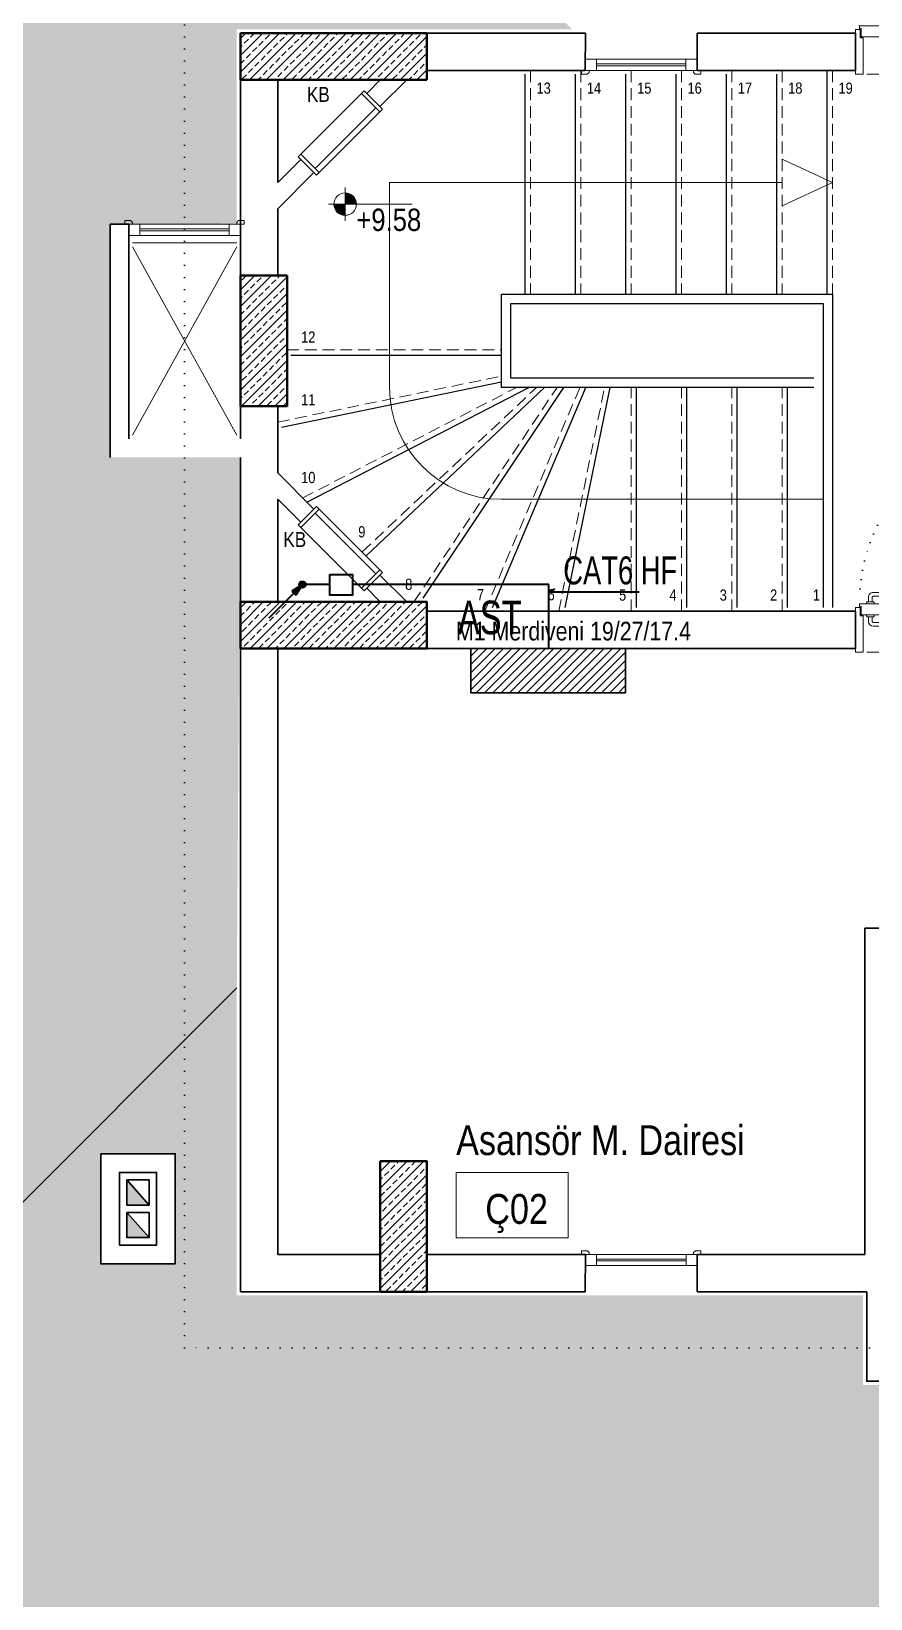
# Model space of a CAD drawing. Header units: millimetres. Extents: x 1852829 to 1882754, y -270850 to -231658.
# Drawn here: x 1869275 to 1869726, y -270009 to -269168 of the extents above; entities that cross this region are included whole.
import ezdxf
from ezdxf.enums import TextEntityAlignment as Align

# ---------------------------------------------------------------- set-up
doc = ezdxf.new("R2010")
doc.units = ezdxf.units.MM
for name, pattern in [('CONTINOUS', [0]), ('CONTINU', [0]), ('DOT', [0.25, 0, -0.25]), ('izdüşüm arka', [3.175, 0, -3.175]), ('izdüşüm ön', [9.525, 6.35, -3.175])]:
    doc.linetypes.add(name, pattern=pattern)
for name, color, linetype, lineweight in [('a_ba', 6, 'Continuous', 50), ('a_doğrama', 251, 'Continuous', 20), ('a_duvar', 251, 'Continuous', 35), ('a_görünüş', 32, 'Continuous', 25), ('a_görünüş_ince', 8, 'Continuous', 20), ('a_hatch_ba', 252, 'Continuous', 13), ('a_hatch_misc', 251, 'Continuous', 15), ('a_izdüşüm_arka', 251, 'izdüşüm arka', 30), ('a_izdüşüm_ön', 6, 'izdüşüm ön', 9), ('a_not_kot', 251, 'Continuous', 13), ('a_not_mahal', 253, 'Continuous', 5), ('a_not_misc', 144, 'Continuous', 5), ('a_not_text', 7, 'Continuous', 13), ('Aydınlatma', 4, 'CONTINOUS', 35), ('diyafon', 6, 'Continuous', 40), ('Genel', 4, 'CONTINOUS', 40), ('Telefon', 2, 'CONTINOUS', 40)]:
    doc.layers.add(name, color=color, linetype=linetype, lineweight=lineweight)
doc.styles.add('Grupcad', font='arial.ttf', dxfattribs={"width": 0.7})
doc.styles.add('ROMANTUR', font='arial.ttf', dxfattribs={"width": 0.7})
doc.styles.get("Standard").update_dxf_attribs({"font": 'ARIALN.TTF'})

# ---------------------------------------------------------------- blocks, each defined once
blk = doc.blocks.new('M1')
at = {"layer": 'a_doğrama', "linetype": 'Continuous'}
for p, q in [((-24, 6), (-30, 6)), ((-30, 0), (-30, 6)), ((-24, 0), (-30, 0)), ((-24, 0), (-24, 6)), ((30, 6), (24, 6)), ((24, 6), (24, 0)), ((30, 0), (30, 6)), ((30, 0), (24, 0))]:
    blk.add_line(p, q, dxfattribs=at)
at = {"layer": 'a_doğrama'}
for p, q in [((24, 3.5), (-24, 3.5)), ((24, 2.5), (-24, 2.5))]:
    blk.add_line(p, q, dxfattribs=at)
for points in [[(-28, -1), (-28, 0), (-32, 0), (-32, -2), (-29, -2)], [(28, -1), (28, 0), (32, 0), (32, -2), (29, -2)]]:
    blk.add_lwpolyline(points, close=True, dxfattribs=at)
at = {"layer": 'a_görünüş_ince'}
for p, q in [((24, 6), (-24, 6)), ((-24, 0), (24, 0))]:
    blk.add_line(p, q, dxfattribs=at)
blk = doc.blocks.new('baca_şönt')
at = {"layer": 'a_duvar'}
h = blk.add_hatch(color=256, dxfattribs=at)
h.dxf.hatch_style = 1
h.paths.add_polyline_path([(21.5, -5), (21.5, -17), (35, -17)])
h.paths.add_polyline_path([(4, -5), (4, -17), (17.5, -17)])
for p, q in [((4, -5), (17.5, -17)), ((17.5, -5), (17.5, -17)), ((21.5, -5), (21.5, -17)), ((21.5, -5), (35, -17))]:
    blk.add_line(p, q, dxfattribs=at)
blk.add_lwpolyline([(0, -21), (39, -21), (39, -1), (0, -1)], close=True, dxfattribs=at)
for points in [[(17.5, -5), (4, -5), (4, -17), (17.5, -17)], [(21.5, -17), (35, -17), (35, -5), (21.5, -5)]]:
    blk.add_lwpolyline(points, dxfattribs=at)
blk = doc.blocks.new('K1')
at = {"layer": 'a_doğrama', "color": 251}
for points in [[(-17.5, -2.5), (-22, -2.5), (-22, 0), (2, 0), (2, -4), (-17.5, -4), (-17.5, -2.5)], [(-27.5, -93.1), (-25, -93.1)], [(-17.5, -97.5), (-22, -97.5), (-22, -100), (2, -100), (2, -96), (-17.5, -96), (-17.5, -97.5)], [(-14.5, -93.1), (-17, -93.1)]]:
    blk.add_lwpolyline(points, dxfattribs=at)
blk.add_lwpolyline([(-18, -14), (-18, -4), (-18, -3), (-22.5, -3), (-22.5, -2.5), (-22.5, -2), (-24, -2), (-24, -2.5), (-24, -12.5), (-24, -88), (-24, -97.5), (-24, -98), (-22.5, -98), (-22.5, -97.5), (-22.5, -97), (-18, -97), (-18, -96), (-18, -86.5)], close=True, dxfattribs=at)
for points in [[(-25, -91.1), (-27.5, -91.1, -0.414214), (-28, -90.6), (-28, -82.1), (-30, -82.1), (-30, -90.6)], [(-17, -91.1), (-14.5, -91.1, 0.414214), (-14, -90.6), (-14, -82.1), (-12, -82.1), (-12, -90.6)], [(-24, -94.1), (-24.5, -94.1, -0.414214), (-25, -93.6), (-25, -90.6, -0.414214), (-24.5, -90.1), (-24, -90.1)], [(-18, -94.1), (-17.5, -94.1, 0.414214), (-17, -93.6), (-17, -90.6, 0.414214), (-17.5, -90.1), (-18, -90.1)]]:
    blk.add_lwpolyline(points, format="xyb", dxfattribs=at)
for centre, start, end in [((-27.5, -90.6), 180, 270), ((-14.5, -90.6), 270, 0)]:
    blk.add_arc(centre, 2.5, start, end, dxfattribs=at)
at = {"layer": 'a_görünüş_ince', "color": 251}
blk.add_line((2, -6), (2, -94), dxfattribs=at)
at = {"layer": 'a_izdüşüm_arka', "color": 251, "linetype": 'DOT', "ltscale": 20}
blk.add_line((-24, -2), (-120, -2), dxfattribs=at)
blk.add_arc((-24, -2), 96, 180, 270, dxfattribs=at)
blk = doc.blocks.new('sembol_kot')
at = {"layer": 'a_not_kot'}
for points in [[(0, 10), (0, 0), (10, 0, 0.414214)], [(0, 0), (-10, 0, 0.414214), (0, -10)]]:
    blk.add_hatch(color=256, dxfattribs=at).paths.add_polyline_path(points)
for p, q in [((0, 15), (0, -15)), ((-15, 0), (60, 0))]:
    blk.add_line(p, q, dxfattribs=at)
blk.add_circle((0, 0), 10, dxfattribs=at)
blk = doc.blocks.new('kb')
at = {"layer": 'a_doğrama'}
blk.add_line((10.91, -41.26), (12.32, -42.68), dxfattribs=at)
for points in [[(44.85, -7.32), (46.26, -5.91)], [(44.85, -7.32), (54.75, -17.22)], [(47.68, -7.32), (46.26, -5.91)], [(52.63, -15.1), (20.1, -47.63)], [(54.75, -14.39), (56.16, -15.81)], [(56.16, -15.81), (54.75, -17.22)], [(54.75, -17.22), (20.81, -51.16)], [(10.91, -41.26), (12.32, -39.85)], [(10.91, -41.26), (20.81, -51.16)], [(12.32, -39.85), (22.22, -49.75)]]:
    blk.add_lwpolyline(points, dxfattribs=at)
at = {"layer": 'a_duvar'}
for points in [[(55, 0), (47.68, -7.32)], [(69.14, 0), (54.75, -14.39)], [(47.68, -7.32), (54.75, -14.39)], [(12.32, -42.68), (0, -55)], [(19.39, -49.75), (0, -69.14)], [(12.32, -42.68), (19.39, -49.75)]]:
    blk.add_lwpolyline(points, dxfattribs=at)
at = {"layer": 'a_görünüş_ince'}
blk.add_lwpolyline([(44.85, -7.32), (12.32, -39.85)], dxfattribs=at)
blk = doc.blocks.new('ASAGIDAN GELEN HAT')
at = {"linetype": 'Continuous'}
blk.add_hatch(color=0, dxfattribs=at).paths.add_polyline_path([(-5.67, -3.43), (-3.48, -5.62), (0, 0)])
h = blk.add_hatch(color=7, dxfattribs=at)
edge = h.paths.add_edge_path()
edge.add_arc((0, 0), 1.75, 0, 360)
at = {"color": 0, "linetype": 'Continuous'}
for p, q in [((-17.77, -17.77), (0, 0)), ((0, 0), (-5.67, -3.43)), ((0, 0), (-3.48, -5.62)), ((-5.67, -3.43), (-3.48, -5.62))]:
    blk.add_line(p, q, dxfattribs=at)
at = {"color": 7, "linetype": 'Continuous'}
blk.add_circle((0, 0), 1.75, dxfattribs=at)
blk = doc.blocks.new('abuat')
at = {"layer": 'diyafon', "color": 3}
blk.add_lwpolyline([(-6.07, 5.55), (6.1, 5.55), (6.1, -5.56), (-6.07, -5.56)], close=True, dxfattribs=at)

msp = doc.modelspace()

# ---------------------------------------------------------------- hatches: boundary and pattern name
at = {"layer": 'a_hatch_misc', "ltscale": 10}
h = msp.add_hatch(dxfattribs=at)
h.set_pattern_fill('AR-RSHKE', color=256, scale=0.15, angle=270)
h.set_pattern_definition([(270, (-86834.217, -24943.233), (45.72, -97.155), [22.86, -19.05, 26.67, -11.43, 34.29, -15.24]), (270, (-86832.312, -24966.093), (45.72, -97.155), [19.05, -72.39, 15.24, -22.86]), (270, (-86837.075, -25011.813), (45.72, -97.155), [11.43, -118.11]), (0, (-86834.217, -24943.233), (45.72, 32.385), [43.815, -139.065]), (0, (-86834.217, -24966.093), (45.72, 32.385), [42.8625, -140.0175]), (0, (-86834.217, -24985.143), (45.72, 32.385), [40.005, -142.875]), (0, (-86837.075, -25011.813), (45.72, 32.385), [43.815, -139.065]), (0, (-86837.075, -25023.243), (45.72, 32.385), [43.815, -139.065]), (0, (-86834.217, -25057.533), (45.72, 32.385), [41.91, -140.97])])
h.paths.add_polyline_path([(1869387.71, -269396.99), (1869317.71, -269396.99), (1869317.71, -269271.99), (1869385.71, -269271.49), (1869385.71, -269167.49), (1869565.71, -269167.49), (1868522.71, -268124.49), (1868522.71, -270544.49), (1869385.71, -269681.49)])
h.paths.add_polyline_path([(1869133.71, -269375.99), (1869133.71, -269331.99), (1869114.71, -269331.99), (1869114.71, -269292.99), (1869172.71, -269292.99), (1869172.71, -269331.99), (1869172.71, -269375.99)], flags=16)
h.paths.add_polyline_path([(1868776.71, -269834.49), (1868776.71, -269873.49), (1868737.71, -269873.49), (1868737.71, -269834.49)], flags=16)
h.paths.add_polyline_path([(1868777.71, -268898.49), (1868737.71, -268898.49), (1868737.71, -268839.49), (1868777.71, -268839.49)], flags=16)
h = msp.add_hatch(dxfattribs=at)
h.set_pattern_fill('AR-RSHKE', color=256, scale=0.15)
h.set_pattern_definition([(0, (-86834.217, -24943.233), (97.155, 45.72), [22.86, -19.05, 26.67, -11.43, 34.29, -15.24]), (0, (-86811.357, -24941.33), (97.155, 45.72), [19.05, -72.39, 15.24, -22.86]), (0, (-86765.637, -24946.09), (97.155, 45.72), [11.43, -118.11]), (90, (-86834.217, -24943.233), (-32.385, 45.72), [43.815, -139.065]), (90, (-86811.357, -24943.233), (-32.385, 45.72), [42.8625, -140.0175]), (90, (-86792.307, -24943.233), (-32.385, 45.72), [40.005, -142.875]), (90, (-86765.637, -24946.09), (-32.385, 45.72), [43.815, -139.065]), (90, (-86754.207, -24946.09), (-32.385, 45.72), [43.815, -139.065]), (90, (-86719.917, -24943.233), (-32.385, 45.72), [41.91, -140.97])])
h.paths.add_polyline_path([(1870064.71, -269606.49), (1870064.71, -269846.49), (1869803.71, -269846.49), (1869803.71, -269894.49), (1869721.71, -269894.49), (1869721.71, -269846.49), (1869385.71, -269846.49), (1869385.71, -269681.49), (1868522.71, -270544.49), (1871002.71, -270544.49)])
h.paths.add_polyline_path([(1870172.71, -269829.49), (1870172.71, -269770.49), (1870212.71, -269770.49), (1870212.71, -269829.49)], flags=16)
h.paths.add_polyline_path([(1869352.71, -269829.49), (1869312.71, -269829.49), (1869312.71, -269770.49), (1869352.71, -269770.49)], flags=16)
at = {"layer": 'Aydınlatma', "linetype": 'CONTINU'}
h = msp.add_hatch(dxfattribs=at)
h.set_pattern_fill('ANSI31', color=2)
h.set_pattern_definition([(45, (-0.4378, -16688.9115), (-2.2450640303, 2.2450640303), [])])
h.paths.add_polyline_path([(1869594.21, -269523.23), (1869594.21, -269499.49), (1869511.21, -269499.49), (1869511.21, -269523.23)])

# ---------------------------------------------------------------- linework, layer by layer
at = {"layer": 'a_ba', "color": 253}
for points in [[(1869487.71, -269194.49), (1869487.71, -269169.49), (1869387.71, -269169.49), (1869387.71, -269194.49)], [(1869387.71, -269369.49), (1869412.71, -269369.49), (1869412.71, -269299.49), (1869387.71, -269299.49)], [(1869487.71, -269499.49), (1869487.71, -269474.49), (1869387.71, -269474.49), (1869387.71, -269499.49)], [(1869462.71, -269844.49), (1869487.71, -269844.49), (1869487.71, -269774.49), (1869462.71, -269774.49)]]:
    msp.add_lwpolyline(points, close=True, dxfattribs=at)
at = {"layer": 'a_duvar'}
for p, q in [((1869407.71, -269249.49), (1869407.71, -269194.49)), ((1869407.71, -269299.49), (1869407.71, -269263.64)), ((1869317.71, -269396.99), (1869317.71, -269271.99)), ((1869327.71, -269386.99), (1869327.71, -269271.99)), ((1869407.71, -269405.35), (1869407.71, -269369.49)), ((1869407.71, -269474.49), (1869407.71, -269419.49)), ((1869717.71, -269479.49), (1869487.71, -269479.49)), ((1869387.71, -269499.49), (1869717.71, -269499.49)), ((1869722.71, -269649.49), (1869722.71, -269824.49)), ((1869722.71, -269649.49), (1869802.71, -269649.49))]:
    msp.add_line(p, q, dxfattribs=at)
for points in [[(1869487.71, -269169.49), (1869572.71, -269169.49)], [(1869572.71, -269169.49), (1869572.69, -269189.49)], [(1869632.71, -269169.49), (1869632.69, -269189.49)], [(1869632.71, -269169.49), (1869717.71, -269169.49)], [(1869717.71, -269169.5), (1869717.71, -269189.5)], [(1869387.71, -269299.49), (1869387.71, -269194.49)], [(1869407.71, -269249.49), (1869407.71, -269194.49)], [(1869487.71, -269189.49), (1869572.69, -269189.49)], [(1869632.69, -269189.49), (1869717.71, -269189.49)], [(1869407.71, -269299.49), (1869407.71, -269263.64)], [(1869317.71, -269271.99), (1869327.71, -269271.99)], [(1869387.71, -269386.99), (1869387.71, -269369.49)], [(1869407.71, -269405.35), (1869407.71, -269369.49)], [(1869387.71, -269474.49), (1869387.71, -269396.99)], [(1869407.71, -269474.49), (1869407.71, -269419.49)], [(1869717.71, -269479.49), (1869717.71, -269499.49)], [(1869462.71, -269844.49), (1869387.71, -269844.49), (1869387.71, -269499.49)], [(1869462.71, -269824.49), (1869407.71, -269824.49), (1869407.71, -269499.49)], [(1869572.71, -269824.49), (1869487.71, -269824.49)], [(1869572.71, -269824.49), (1869572.69, -269844.49)], [(1869632.71, -269824.49), (1869632.69, -269844.49)], [(1869722.71, -269824.49), (1869632.71, -269824.49)], [(1869572.69, -269844.49), (1869487.71, -269844.49)], [(1869723.71, -269844.49), (1869632.69, -269844.49)], [(1869801.71, -269844.49), (1869801.71, -269892.49), (1869723.71, -269892.49), (1869723.71, -269844.49)]]:
    msp.add_lwpolyline(points, dxfattribs=at)
msp.add_lwpolyline([(1869312.71, -269770.49), (1869352.71, -269770.49), (1869352.71, -269829.49), (1869312.71, -269829.49)], close=True, dxfattribs=at)
at = {"layer": 'a_görünüş', "color": 251}
for p, q in [((1869540.21, -269191.49), (1869540.21, -269309.49)), ((1869567.21, -269191.49), (1869567.21, -269309.49)), ((1869594.21, -269191.49), (1869594.21, -269309.49)), ((1869621.21, -269191.49), (1869621.21, -269309.49)), ((1869648.21, -269191.49), (1869648.21, -269309.49)), ((1869675.21, -269191.49), (1869675.21, -269309.49)), ((1869699.71, -269189.49), (1869705.21, -269189.49)), ((1869702.21, -269189.49), (1869702.21, -269309.49)), ((1869527.71, -269359.49), (1869527.71, -269309.49)), ((1869527.71, -269309.49), (1869567.21, -269309.49)), ((1869543.21, -269309.49), (1869705.21, -269309.49)), ((1869532.71, -269354.49), (1869532.71, -269314.49)), ((1869532.71, -269314.49), (1869700.21, -269314.49)), ((1869414.71, -269342.24), (1869527.71, -269342.24)), ((1869695.21, -269354.49), (1869532.71, -269354.49)), ((1869409.71, -269380.75), (1869527.71, -269356.48)), ((1869423.33, -269420.98), (1869542.31, -269359.49)), ((1869455.05, -269449.86), (1869550.86, -269359.49)), ((1869485.7, -269472.49), (1869561.11, -269359.49)), ((1869522.86, -269477.49), (1869573.05, -269359.49)), ((1869695.21, -269359.49), (1869527.71, -269359.49)), ((1869561.88, -269477.49), (1869586.1, -269359.49)), ((1869600.21, -269477.49), (1869600.21, -269359.49)), ((1869627.21, -269477.49), (1869627.21, -269359.49)), ((1869654.21, -269477.49), (1869654.21, -269359.49)), ((1869681.21, -269477.49), (1869681.21, -269359.49)), ((1869385.71, -269681.49), (1868522.71, -270544.49))]:
    msp.add_line(p, q, dxfattribs=at)
for points in [[(1869705.21, -269309.49), (1869705.21, -269477.49)], [(1869700.21, -269314.49), (1869700.21, -269477.49)]]:
    msp.add_lwpolyline(points, dxfattribs=at)
at = {"layer": 'a_görünüş_ince'}
msp.add_lwpolyline([(1869329.71, -269281.99), (1869385.71, -269281.99)], dxfattribs=at)
at = {"layer": 'a_hatch_ba', "linetype": 'Continuous'}
for p, q in [((1869387.71, -269172.42), (1869390.64, -269169.49)), ((1869387.71, -269181.41), (1869399.62, -269169.49)), ((1869387.71, -269190.39), (1869408.6, -269169.49)), ((1869392.58, -269194.49), (1869417.58, -269169.49)), ((1869393.1, -269171.53), (1869395.13, -269169.49)), ((1869400.96, -269172.65), (1869403.2, -269170.4)), ((1869401.56, -269194.49), (1869426.56, -269169.49)), ((1869410.54, -269194.49), (1869435.54, -269169.49)), ((1869412.18, -269170.4), (1869413.09, -269169.49)), ((1869419.52, -269194.49), (1869444.52, -269169.49)), ((1869420.04, -269171.53), (1869422.07, -269169.49)), ((1869427.9, -269172.65), (1869430.14, -269170.4)), ((1869428.5, -269194.49), (1869453.5, -269169.49)), ((1869437.48, -269194.49), (1869462.48, -269169.49)), ((1869439.12, -269170.4), (1869440.03, -269169.49)), ((1869446.46, -269194.49), (1869471.46, -269169.49)), ((1869446.98, -269171.53), (1869449.01, -269169.49)), ((1869454.84, -269172.65), (1869457.08, -269170.4)), ((1869455.44, -269194.49), (1869480.44, -269169.49)), ((1869466.06, -269170.4), (1869466.97, -269169.49)), ((1869473.92, -269171.53), (1869475.95, -269169.49)), ((1869481.78, -269172.65), (1869484.02, -269170.4)), ((1869387.71, -269176.92), (1869388.61, -269176.02)), ((1869389.73, -269174.89), (1869391.98, -269172.65)), ((1869394.22, -269179.38), (1869396.47, -269177.14)), ((1869397.59, -269176.02), (1869399.83, -269173.77)), ((1869402.08, -269180.51), (1869404.32, -269178.26)), ((1869405.45, -269177.14), (1869407.69, -269174.89)), ((1869408.81, -269173.77), (1869411.06, -269171.53)), ((1869409.94, -269181.63), (1869412.18, -269179.38)), ((1869413.3, -269178.26), (1869415.55, -269176.02)), ((1869416.67, -269174.89), (1869418.92, -269172.65)), ((1869421.16, -269179.38), (1869423.41, -269177.14)), ((1869424.53, -269176.02), (1869426.77, -269173.77)), ((1869429.02, -269180.51), (1869431.26, -269178.26)), ((1869432.39, -269177.14), (1869434.63, -269174.89)), ((1869435.75, -269173.77), (1869438, -269171.53)), ((1869436.88, -269181.63), (1869439.12, -269179.38)), ((1869440.24, -269178.26), (1869442.49, -269176.02)), ((1869443.61, -269174.89), (1869445.86, -269172.65)), ((1869448.1, -269179.38), (1869450.35, -269177.14)), ((1869451.47, -269176.02), (1869453.71, -269173.77)), ((1869455.96, -269180.51), (1869458.2, -269178.26)), ((1869459.33, -269177.14), (1869461.57, -269174.89)), ((1869462.69, -269173.77), (1869464.94, -269171.53)), ((1869463.82, -269181.63), (1869466.06, -269179.38)), ((1869464.42, -269194.49), (1869487.71, -269171.21)), ((1869467.19, -269178.26), (1869469.43, -269176.02)), ((1869470.55, -269174.89), (1869472.8, -269172.65)), ((1869475.04, -269179.38), (1869477.29, -269177.14)), ((1869478.41, -269176.02), (1869480.66, -269173.77)), ((1869482.9, -269180.51), (1869485.15, -269178.26)), ((1869486.27, -269177.14), (1869487.71, -269175.7)), ((1869387.71, -269185.9), (1869389.73, -269183.88)), ((1869390.85, -269182.75), (1869393.1, -269180.51)), ((1869395.34, -269187.24), (1869397.59, -269185)), ((1869398.71, -269183.88), (1869400.96, -269181.63)), ((1869403.2, -269188.37), (1869405.45, -269186.12)), ((1869406.57, -269185), (1869408.81, -269182.75)), ((1869411.06, -269189.49), (1869413.3, -269187.24)), ((1869414.43, -269186.12), (1869416.67, -269183.88)), ((1869417.79, -269182.75), (1869420.04, -269180.51)), ((1869422.28, -269187.24), (1869424.53, -269185)), ((1869425.65, -269183.88), (1869427.9, -269181.63)), ((1869430.14, -269188.37), (1869432.39, -269186.12)), ((1869433.51, -269185), (1869435.75, -269182.75)), ((1869438, -269189.49), (1869440.24, -269187.24)), ((1869441.37, -269186.12), (1869443.61, -269183.88)), ((1869444.73, -269182.75), (1869446.98, -269180.51)), ((1869449.22, -269187.24), (1869451.47, -269185)), ((1869452.59, -269183.88), (1869454.84, -269181.63)), ((1869457.08, -269188.37), (1869459.33, -269186.12)), ((1869460.45, -269185), (1869462.69, -269182.75)), ((1869464.94, -269189.49), (1869467.19, -269187.24)), ((1869468.31, -269186.12), (1869470.55, -269183.88)), ((1869471.68, -269182.75), (1869473.92, -269180.51)), ((1869473.4, -269194.49), (1869487.71, -269180.19)), ((1869476.17, -269187.24), (1869478.41, -269185)), ((1869479.53, -269183.88), (1869481.78, -269181.63)), ((1869484.02, -269188.37), (1869486.27, -269186.12)), ((1869487.39, -269185), (1869487.71, -269184.68)), ((1869388.61, -269193.98), (1869390.85, -269191.73)), ((1869391.98, -269190.61), (1869394.22, -269188.37)), ((1869397.07, -269194.49), (1869398.71, -269192.86)), ((1869399.83, -269191.73), (1869402.08, -269189.49)), ((1869406.05, -269194.49), (1869406.57, -269193.98)), ((1869407.69, -269192.86), (1869409.94, -269190.61)), ((1869415.55, -269193.98), (1869417.79, -269191.73)), ((1869418.92, -269190.61), (1869421.16, -269188.37)), ((1869424.01, -269194.49), (1869425.65, -269192.86)), ((1869426.77, -269191.73), (1869429.02, -269189.49)), ((1869432.99, -269194.49), (1869433.51, -269193.98)), ((1869434.63, -269192.86), (1869436.88, -269190.61)), ((1869442.49, -269193.98), (1869444.73, -269191.73)), ((1869445.86, -269190.61), (1869448.1, -269188.37)), ((1869450.95, -269194.49), (1869452.59, -269192.86)), ((1869453.71, -269191.73), (1869455.96, -269189.49)), ((1869459.93, -269194.49), (1869460.45, -269193.98)), ((1869461.57, -269192.86), (1869463.82, -269190.61)), ((1869469.43, -269193.98), (1869471.68, -269191.73)), ((1869472.8, -269190.61), (1869475.04, -269188.37)), ((1869477.89, -269194.49), (1869479.53, -269192.86)), ((1869480.66, -269191.73), (1869482.9, -269189.49)), ((1869482.38, -269194.49), (1869487.71, -269189.17)), ((1869486.87, -269194.49), (1869487.39, -269193.98)), ((1869387.71, -269307.13), (1869395.34, -269299.49)), ((1869387.71, -269316.11), (1869404.32, -269299.49)), ((1869387.71, -269325.09), (1869412.71, -269300.09)), ((1869388.61, -269301.74), (1869390.85, -269299.5)), ((1869393.1, -269306.23), (1869395.34, -269303.99)), ((1869396.47, -269302.86), (1869398.71, -269300.62)), ((1869399.83, -269299.5), (1869399.83, -269299.49)), ((1869400.96, -269307.35), (1869403.2, -269305.11)), ((1869404.32, -269303.99), (1869406.57, -269301.74)), ((1869407.69, -269300.62), (1869408.82, -269299.49)), ((1869412.18, -269305.11), (1869412.71, -269304.58)), ((1869387.71, -269334.07), (1869412.71, -269309.07)), ((1869387.71, -269311.62), (1869388.61, -269310.72)), ((1869389.73, -269309.6), (1869391.98, -269307.35)), ((1869394.22, -269314.09), (1869396.47, -269311.84)), ((1869397.59, -269310.72), (1869399.83, -269308.48)), ((1869402.08, -269315.21), (1869404.32, -269312.97)), ((1869405.45, -269311.84), (1869407.69, -269309.6)), ((1869408.81, -269308.48), (1869411.06, -269306.23)), ((1869387.71, -269343.05), (1869412.71, -269318.05)), ((1869387.71, -269320.6), (1869389.73, -269318.58)), ((1869390.85, -269317.46), (1869393.1, -269315.21)), ((1869395.34, -269321.95), (1869397.59, -269319.7)), ((1869398.71, -269318.58), (1869400.96, -269316.33)), ((1869403.2, -269323.07), (1869405.45, -269320.82)), ((1869406.57, -269319.7), (1869408.81, -269317.46)), ((1869409.94, -269316.33), (1869412.18, -269314.09)), ((1869387.71, -269352.03), (1869412.71, -269327.03)), ((1869388.61, -269328.68), (1869390.85, -269326.44)), ((1869391.98, -269325.31), (1869394.22, -269323.07)), ((1869396.47, -269329.8), (1869398.71, -269327.56)), ((1869399.83, -269326.44), (1869402.08, -269324.19)), ((1869404.32, -269330.93), (1869406.57, -269328.68)), ((1869407.69, -269327.56), (1869409.94, -269325.31)), ((1869411.06, -269324.19), (1869412.71, -269322.54)), ((1869387.71, -269361.01), (1869412.71, -269336.01)), ((1869387.71, -269338.56), (1869388.61, -269337.66)), ((1869389.73, -269336.54), (1869391.98, -269334.29)), ((1869393.1, -269333.17), (1869395.34, -269330.93)), ((1869394.22, -269341.03), (1869396.47, -269338.78)), ((1869397.59, -269337.66), (1869399.83, -269335.42)), ((1869400.96, -269334.29), (1869403.2, -269332.05)), ((1869405.45, -269338.78), (1869407.69, -269336.54)), ((1869408.81, -269335.42), (1869411.06, -269333.17)), ((1869412.18, -269332.05), (1869412.71, -269331.52)), ((1869387.71, -269347.54), (1869389.73, -269345.52)), ((1869388.21, -269369.49), (1869412.71, -269344.99)), ((1869390.85, -269344.4), (1869393.1, -269342.15)), ((1869395.34, -269348.89), (1869397.59, -269346.64)), ((1869398.71, -269345.52), (1869400.96, -269343.27)), ((1869402.08, -269342.15), (1869404.32, -269339.91)), ((1869406.57, -269346.64), (1869408.81, -269344.4)), ((1869409.94, -269343.27), (1869412.18, -269341.03)), ((1869388.61, -269355.62), (1869390.85, -269353.38)), ((1869391.98, -269352.25), (1869394.22, -269350.01)), ((1869396.47, -269356.74), (1869398.71, -269354.5)), ((1869397.19, -269369.49), (1869412.71, -269353.97)), ((1869399.83, -269353.38), (1869402.08, -269351.13)), ((1869403.2, -269350.01), (1869405.45, -269347.76)), ((1869404.32, -269357.87), (1869406.57, -269355.62)), ((1869407.69, -269354.5), (1869409.94, -269352.25)), ((1869411.06, -269351.13), (1869412.71, -269349.48)), ((1869389.73, -269363.48), (1869391.98, -269361.24)), ((1869393.1, -269360.11), (1869395.34, -269357.87)), ((1869397.59, -269364.6), (1869399.83, -269362.36)), ((1869400.96, -269361.24), (1869403.2, -269358.99)), ((1869405.45, -269365.73), (1869407.69, -269363.48)), ((1869406.17, -269369.49), (1869412.71, -269362.95)), ((1869408.81, -269362.36), (1869411.06, -269360.11)), ((1869412.18, -269358.99), (1869412.71, -269358.46)), ((1869387.71, -269365.5), (1869388.61, -269364.6)), ((1869392.7, -269369.49), (1869393.1, -269369.09)), ((1869394.22, -269367.97), (1869396.47, -269365.73)), ((1869402.08, -269369.09), (1869404.32, -269366.85)), ((1869410.66, -269369.49), (1869412.18, -269367.97)), ((1869387.71, -269477.75), (1869390.97, -269474.49)), ((1869387.71, -269486.73), (1869399.95, -269474.49)), ((1869387.71, -269495.71), (1869408.93, -269474.49)), ((1869387.71, -269482.24), (1869389.73, -269480.22)), ((1869390.85, -269479.1), (1869393.1, -269476.86)), ((1869392.91, -269499.49), (1869417.91, -269474.49)), ((1869394.22, -269475.73), (1869395.46, -269474.49)), ((1869395.34, -269483.59), (1869397.59, -269481.35)), ((1869398.71, -269480.22), (1869400.96, -269477.98)), ((1869401.89, -269499.49), (1869426.89, -269474.49)), ((1869402.08, -269476.86), (1869404.32, -269474.61)), ((1869406.57, -269481.35), (1869408.81, -269479.1)), ((1869409.94, -269477.98), (1869412.18, -269475.73)), ((1869410.87, -269499.49), (1869435.87, -269474.49)), ((1869413.3, -269474.61), (1869413.42, -269474.49)), ((1869414.43, -269482.47), (1869416.67, -269480.22)), ((1869417.79, -269479.1), (1869420.04, -269476.86)), ((1869419.85, -269499.49), (1869444.85, -269474.49)), ((1869421.16, -269475.73), (1869422.4, -269474.49)), ((1869422.28, -269483.59), (1869424.53, -269481.35)), ((1869425.65, -269480.22), (1869427.9, -269477.98)), ((1869428.83, -269499.49), (1869453.83, -269474.49)), ((1869429.02, -269476.86), (1869431.26, -269474.61)), ((1869433.51, -269481.35), (1869435.75, -269479.1)), ((1869436.88, -269477.98), (1869439.12, -269475.73)), ((1869437.81, -269499.49), (1869462.81, -269474.49)), ((1869440.24, -269474.61), (1869440.36, -269474.49)), ((1869441.37, -269482.47), (1869443.61, -269480.22)), ((1869444.73, -269479.1), (1869446.98, -269476.86)), ((1869446.79, -269499.49), (1869471.79, -269474.49)), ((1869448.1, -269475.73), (1869449.34, -269474.49)), ((1869449.22, -269483.59), (1869451.47, -269481.35)), ((1869452.59, -269480.22), (1869454.84, -269477.98)), ((1869455.77, -269499.49), (1869480.77, -269474.49)), ((1869455.96, -269476.86), (1869458.2, -269474.61)), ((1869460.45, -269481.35), (1869462.69, -269479.1)), ((1869463.82, -269477.98), (1869466.06, -269475.73)), ((1869464.75, -269499.49), (1869487.71, -269476.54)), ((1869467.19, -269474.61), (1869467.3, -269474.49)), ((1869468.31, -269482.47), (1869470.55, -269480.22)), ((1869471.68, -269479.1), (1869473.92, -269476.86)), ((1869475.04, -269475.73), (1869476.28, -269474.49)), ((1869476.17, -269483.59), (1869478.41, -269481.35)), ((1869479.53, -269480.22), (1869481.78, -269477.98)), ((1869482.9, -269476.86), (1869485.15, -269474.61)), ((1869487.39, -269481.35), (1869487.71, -269481.03)), ((1869388.61, -269490.33), (1869390.85, -269488.08)), ((1869391.98, -269486.96), (1869394.22, -269484.71)), ((1869396.47, -269491.45), (1869398.71, -269489.2)), ((1869399.83, -269488.08), (1869402.08, -269485.84)), ((1869403.2, -269484.71), (1869405.45, -269482.47)), ((1869404.32, -269492.57), (1869406.57, -269490.33)), ((1869407.69, -269489.2), (1869409.94, -269486.96)), ((1869411.06, -269485.84), (1869413.3, -269483.59)), ((1869415.55, -269490.33), (1869417.79, -269488.08)), ((1869418.92, -269486.96), (1869421.16, -269484.71)), ((1869423.41, -269491.45), (1869425.65, -269489.2)), ((1869426.77, -269488.08), (1869429.02, -269485.84)), ((1869430.14, -269484.71), (1869432.39, -269482.47)), ((1869431.26, -269492.57), (1869433.51, -269490.33)), ((1869434.63, -269489.2), (1869436.88, -269486.96)), ((1869438, -269485.84), (1869440.24, -269483.59)), ((1869442.49, -269490.33), (1869444.73, -269488.08)), ((1869445.86, -269486.96), (1869448.1, -269484.71)), ((1869450.35, -269491.45), (1869452.59, -269489.2)), ((1869453.71, -269488.08), (1869455.96, -269485.84)), ((1869457.08, -269484.71), (1869459.33, -269482.47)), ((1869458.2, -269492.57), (1869460.45, -269490.33)), ((1869461.57, -269489.2), (1869463.82, -269486.96)), ((1869464.94, -269485.84), (1869467.19, -269483.59)), ((1869469.43, -269490.33), (1869471.68, -269488.08)), ((1869472.8, -269486.96), (1869475.04, -269484.71)), ((1869473.73, -269499.49), (1869487.71, -269485.52)), ((1869477.29, -269491.45), (1869479.53, -269489.2)), ((1869480.66, -269488.08), (1869482.9, -269485.84)), ((1869484.02, -269484.71), (1869486.27, -269482.47)), ((1869485.15, -269492.57), (1869487.39, -269490.33)), ((1869389.73, -269498.18), (1869391.98, -269495.94)), ((1869393.1, -269494.82), (1869395.34, -269492.57)), ((1869397.59, -269499.31), (1869399.83, -269497.06)), ((1869400.96, -269495.94), (1869403.2, -269493.69)), ((1869406.38, -269499.49), (1869407.69, -269498.18)), ((1869408.81, -269497.06), (1869411.06, -269494.82)), ((1869412.18, -269493.69), (1869414.43, -269491.45)), ((1869416.67, -269498.18), (1869418.92, -269495.94)), ((1869420.04, -269494.82), (1869422.28, -269492.57)), ((1869424.53, -269499.31), (1869426.77, -269497.06)), ((1869427.9, -269495.94), (1869430.14, -269493.69)), ((1869433.32, -269499.49), (1869434.63, -269498.18)), ((1869435.75, -269497.06), (1869438, -269494.82)), ((1869439.12, -269493.69), (1869441.37, -269491.45)), ((1869443.61, -269498.18), (1869445.86, -269495.94)), ((1869446.98, -269494.82), (1869449.22, -269492.57)), ((1869451.47, -269499.31), (1869453.71, -269497.06)), ((1869454.84, -269495.94), (1869457.08, -269493.69)), ((1869460.26, -269499.49), (1869461.57, -269498.18)), ((1869462.69, -269497.06), (1869464.94, -269494.82)), ((1869466.06, -269493.69), (1869468.31, -269491.45)), ((1869470.55, -269498.18), (1869472.8, -269495.94)), ((1869473.92, -269494.82), (1869476.17, -269492.57)), ((1869478.41, -269499.31), (1869480.66, -269497.06)), ((1869481.78, -269495.94), (1869484.02, -269493.69)), ((1869482.71, -269499.49), (1869487.71, -269494.5)), ((1869388.42, -269499.49), (1869388.61, -269499.31)), ((1869415.36, -269499.49), (1869415.55, -269499.31)), ((1869442.3, -269499.49), (1869442.49, -269499.31)), ((1869469.24, -269499.49), (1869469.43, -269499.31)), ((1869487.2, -269499.49), (1869487.71, -269498.99)), ((1869462.71, -269779.92), (1869468.14, -269774.49)), ((1869462.71, -269788.9), (1869477.12, -269774.49)), ((1869462.71, -269797.88), (1869486.1, -269774.49)), ((1869471.68, -269775.45), (1869472.63, -269774.49)), ((1869479.53, -269776.57), (1869481.61, -269774.49)), ((1869462.71, -269806.87), (1869487.71, -269781.87)), ((1869462.71, -269784.41), (1869463.82, -269783.31)), ((1869464.94, -269782.18), (1869467.19, -269779.94)), ((1869468.31, -269778.82), (1869470.55, -269776.57)), ((1869469.43, -269786.67), (1869471.68, -269784.43)), ((1869472.8, -269783.31), (1869475.04, -269781.06)), ((1869476.17, -269779.94), (1869478.41, -269777.69)), ((1869480.66, -269784.43), (1869482.9, -269782.18)), ((1869484.02, -269781.06), (1869486.27, -269778.82)), ((1869487.39, -269777.69), (1869487.71, -269777.37)), ((1869462.71, -269815.85), (1869487.71, -269790.85)), ((1869462.71, -269793.39), (1869464.94, -269791.16)), ((1869466.06, -269790.04), (1869468.31, -269787.8)), ((1869470.55, -269794.53), (1869472.8, -269792.29)), ((1869473.92, -269791.16), (1869476.17, -269788.92)), ((1869477.29, -269787.8), (1869479.53, -269785.55)), ((1869481.78, -269792.29), (1869484.02, -269790.04)), ((1869485.15, -269788.92), (1869487.39, -269786.67)), ((1869462.71, -269824.83), (1869487.71, -269799.83)), ((1869463.82, -269801.27), (1869466.06, -269799.02)), ((1869467.19, -269797.9), (1869469.43, -269795.66)), ((1869471.68, -269802.39), (1869473.92, -269800.15)), ((1869475.04, -269799.02), (1869477.29, -269796.78)), ((1869478.41, -269795.66), (1869480.66, -269793.41)), ((1869479.53, -269803.51), (1869481.78, -269801.27)), ((1869482.9, -269800.15), (1869485.15, -269797.9)), ((1869486.27, -269796.78), (1869487.71, -269795.34)), ((1869462.71, -269833.81), (1869487.71, -269808.81)), ((1869464.94, -269809.13), (1869467.19, -269806.88)), ((1869468.31, -269805.76), (1869470.55, -269803.51)), ((1869472.8, -269810.25), (1869475.04, -269808)), ((1869476.17, -269806.88), (1869478.41, -269804.64)), ((1869480.66, -269811.37), (1869482.9, -269809.13)), ((1869484.02, -269808), (1869486.27, -269805.76)), ((1869487.39, -269804.64), (1869487.71, -269804.32)), ((1869462.71, -269811.36), (1869463.82, -269810.25)), ((1869462.71, -269842.79), (1869487.71, -269817.79)), ((1869462.71, -269820.34), (1869464.94, -269818.11)), ((1869466.06, -269816.98), (1869468.31, -269814.74)), ((1869469.43, -269813.62), (1869471.68, -269811.37)), ((1869473.92, -269818.11), (1869476.17, -269815.86)), ((1869477.29, -269814.74), (1869479.53, -269812.49)), ((1869481.78, -269819.23), (1869484.02, -269816.98)), ((1869485.15, -269815.86), (1869487.39, -269813.62)), ((1869463.82, -269828.21), (1869466.06, -269825.96)), ((1869467.19, -269824.84), (1869469.43, -269822.6)), ((1869470.55, -269821.47), (1869472.8, -269819.23)), ((1869475.04, -269825.96), (1869477.29, -269823.72)), ((1869478.41, -269822.6), (1869480.66, -269820.35)), ((1869482.9, -269827.09), (1869485.15, -269824.84)), ((1869486.27, -269823.72), (1869487.71, -269822.28)), ((1869464.94, -269836.07), (1869467.19, -269833.82)), ((1869468.31, -269832.7), (1869470.55, -269830.45)), ((1869469.98, -269844.49), (1869487.71, -269826.77)), ((1869471.68, -269829.33), (1869473.92, -269827.09)), ((1869472.8, -269837.19), (1869475.04, -269834.94)), ((1869476.17, -269833.82), (1869478.41, -269831.58)), ((1869479.53, -269830.45), (1869481.78, -269828.21)), ((1869484.02, -269834.94), (1869486.27, -269832.7)), ((1869487.39, -269831.58), (1869487.71, -269831.26)), ((1869462.71, -269838.3), (1869463.82, -269837.19)), ((1869466.06, -269843.92), (1869468.31, -269841.68)), ((1869469.43, -269840.56), (1869471.68, -269838.31)), ((1869474.47, -269844.49), (1869476.17, -269842.8)), ((1869477.29, -269841.68), (1869479.53, -269839.43)), ((1869478.96, -269844.49), (1869487.71, -269835.75)), ((1869480.66, -269838.31), (1869482.9, -269836.07)), ((1869485.15, -269842.8), (1869487.39, -269840.56)), ((1869483.45, -269844.49), (1869484.02, -269843.92))]:
    msp.add_line(p, q, dxfattribs=at)
at = {"layer": 'a_izdüşüm_arka', "ltscale": 2}
msp.add_lwpolyline([(1869357.71, -269139.49), (1870092.71, -269139.49), (1870092.71, -269874.49), (1869357.71, -269874.49)], close=True, dxfattribs=at)
at = {"layer": 'a_izdüşüm_ön', "color": 251}
for p, q in [((1869543.21, -269189.49), (1869543.21, -269309.49)), ((1869570.21, -269189.49), (1869570.21, -269309.49)), ((1869597.21, -269189.49), (1869597.21, -269309.49)), ((1869624.21, -269189.49), (1869624.21, -269309.49)), ((1869651.21, -269189.49), (1869651.21, -269309.49)), ((1869678.21, -269189.49), (1869678.21, -269309.49)), ((1869705.21, -269189.49), (1869705.21, -269309.49)), ((1869412.71, -269339.24), (1869527.71, -269339.24)), ((1869407.71, -269378.09), (1869527.71, -269353.42)), ((1869421.11, -269418.75), (1869535.78, -269359.49)), ((1869452.93, -269447.74), (1869546.48, -269359.49)), ((1869480.76, -269474.49), (1869557.5, -269359.49)), ((1869518.75, -269479.49), (1869569.79, -269359.49)), ((1869558.41, -269479.49), (1869583.04, -269359.49)), ((1869597.21, -269479.49), (1869597.21, -269359.49)), ((1869624.21, -269479.49), (1869624.21, -269359.49)), ((1869651.21, -269479.49), (1869651.21, -269359.49)), ((1869678.21, -269479.49), (1869678.21, -269359.49))]:
    msp.add_line(p, q, dxfattribs=at)
at = {"layer": 'a_not_mahal'}
msp.add_lwpolyline([(1869563.4, -269780.59), (1869503.4, -269780.59), (1869503.4, -269815.59), (1869563.4, -269815.59)], close=True, dxfattribs=at)
at = {"layer": 'a_not_misc'}
for p, q in [((1869467.71, -269249.49), (1869575.69, -269249.49)), ((1869467.71, -269359.49), (1869467.71, -269249.49)), ((1869575.69, -269249.49), (1869678.21, -269249.49)), ((1869700.21, -269419.49), (1869527.71, -269419.49))]:
    msp.add_line(p, q, dxfattribs=at)
for points in [[(1869705.21, -269249.49), (1869678.21, -269236.99)], [(1869705.21, -269249.49), (1869678.21, -269262)], [(1869385.71, -269283.99), (1869329.71, -269384.99)], [(1869329.71, -269283.99), (1869385.71, -269384.99)]]:
    msp.add_lwpolyline(points, dxfattribs=at)
msp.add_arc((1869527.71, -269359.49), 60, 180, 270, dxfattribs=at)
at = {"layer": 'Aydınlatma', "color": 2, "linetype": 'CONTINU'}
msp.add_lwpolyline([(1869511.21, -269523.23), (1869511.21, -269499.49), (1869594.21, -269499.49), (1869594.21, -269523.23)], close=True, dxfattribs=at)
msp.add_lwpolyline([(1869511.21, -269523.23), (1869511.21, -269499.49), (1869594.21, -269499.49), (1869594.21, -269523.23)], close=True, dxfattribs=at)
msp.add_lwpolyline([(1869511.21, -269523.23), (1869511.21, -269499.49), (1869594.21, -269499.49), (1869594.21, -269523.23)], close=True, dxfattribs=at)
msp.add_lwpolyline([(1869511.21, -269523.23), (1869511.21, -269499.49), (1869594.21, -269499.49), (1869594.21, -269523.23)], close=True, dxfattribs=at)
msp.add_lwpolyline([(1869511.21, -269523.23), (1869511.21, -269499.49), (1869594.21, -269499.49), (1869594.21, -269523.23)], close=True, dxfattribs=at)
msp.add_lwpolyline([(1869511.21, -269523.23), (1869511.21, -269499.49), (1869594.21, -269499.49), (1869594.21, -269523.23)], close=True, dxfattribs=at)
at = {"layer": 'diyafon', "color": 2}
for p, q in [((1869435.65, -269465.24), (1869420.9, -269465.24)), ((1869553.15, -269465.24), (1869447.81, -269465.24)), ((1869553.15, -269499.49), (1869553.15, -269465.24))]:
    msp.add_line(p, q, dxfattribs=at)
at = {"layer": 'diyafon', "color": 4}
for q in [(1869556.35, -269467.46), (1869601.56, -269469.11)]:
    msp.add_line((1869553.15, -269469.11), q, dxfattribs=at)

# ---------------------------------------------------------------- block references
at = {"layer": 'a_ba'}
msp.add_blockref('kb', (1869407.71, -269194.49), dxfattribs=at)
at = {"layer": 'a_ba', "xscale": -1, "rotation": 180}
msp.add_blockref('kb', (1869407.71, -269474.49), dxfattribs=at)
at = {"layer": 'a_doğrama', "xscale": -1}
msp.add_blockref('M1', (1869602.69, -269189.49), dxfattribs=at)
at = {"layer": 'a_doğrama', "xscale": -1, "rotation": 180}
for p in [(1869357.71, -269271.99), (1869602.71, -269824.49)]:
    msp.add_blockref('M1', p, dxfattribs=at)
at = {"layer": 'a_duvar', "xscale": 0.6, "yscale": 0.6, "zscale": 0.6}
msp.add_blockref('sembol_kot', (1869443.86, -269261.17), dxfattribs=at)
at = {"layer": 'a_duvar', "xscale": -1, "rotation": 270.0000000000001}
msp.add_blockref('baca_şönt', (1869343.71, -269819.49), dxfattribs=at)
at = {"layer": 'a_izdüşüm_arka', "ltscale": 5, "xscale": -1, "rotation": 90.00079631210929}
msp.add_blockref('K1', (1869717.71, -269189.49), dxfattribs=at)
at = {"layer": 'a_izdüşüm_arka', "ltscale": 5, "rotation": 269.9992036878907}
msp.add_blockref('K1', (1869817.71, -269499.49), dxfattribs=at)
at = {"layer": 'diyafon'}
msp.add_blockref('abuat', (1869441.71, -269465.36), dxfattribs=at)
at = {"layer": 'Genel', "linetype": 'CONTINU'}
msp.add_blockref('ASAGIDAN GELEN HAT', (1869420.9, -269465.24), dxfattribs=at)

# ---------------------------------------------------------------- texts
at = {"layer": 'a_not_kot'}
msp.add_text('+9.58', height=12, dxfattribs=at).set_placement((1869449.86, -269275.57))
at = {"layer": 'a_not_mahal'}
for s, height, p in [('KB', 8, (1869423.36, -269206.34)), ('KB', 8, (1869410.71, -269445.05)), ('Asansör M. Dairesi', 16, (1869503.4, -269771.18))]:
    msp.add_text(s, height=height, dxfattribs=at).set_placement(p)
msp.add_text('Ç02', height=16, rotation=360, dxfattribs=at).set_placement((1869535.82, -269808.09), align=Align.CENTER)
at = {"layer": 'a_not_text'}
for s, height, p in [('13', 6, (1869546.52, -269201.94)), ('14', 6, (1869573.52, -269201.94)), ('15', 6, (1869600.52, -269201.94)), ('16', 6, (1869627.52, -269201.94)), ('17', 6, (1869654.52, -269201.94)), ('18', 6, (1869681.52, -269201.94)), ('19', 6, (1869708.52, -269201.94)), ('12', 6, (1869420.24, -269335.47)), ('11', 6, (1869420.24, -269369.1)), ('10', 6, (1869420.24, -269410.78)), ('9', 6, (1869450.87, -269439.9)), ('8', 6, (1869476.05, -269468.04)), ('7', 6, (1869514.54, -269473.67)), ('6', 6, (1869552.46, -269473.67)), ('5', 6, (1869590.8, -269473.83)), ('4', 6, (1869617.8, -269473.83)), ('3', 6, (1869644.8, -269473.83)), ('2', 6, (1869671.8, -269473.83)), ('1', 6, (1869694.79, -269473.83)), ('M1 Merdiveni 19/27/17.4', 10, (1869503.29, -269495.18))]:
    msp.add_text(s, height=height, dxfattribs=at).set_placement(p)
at = {"layer": 'Aydınlatma', "linetype": 'CONTINU', "style": 'ROMANTUR', "width": 0.7}
msp.add_text('AST', height=18, dxfattribs=at).set_placement((1869521.45, -269482.85), align=Align.MIDDLE_CENTER)
at = {"layer": 'Telefon', "color": 4, "linetype": 'CONTINU', "style": 'Grupcad', "width": 0.7}
msp.add_text('CAT6 HF', height=15, dxfattribs=at).set_placement((1869560.87, -269457.61), align=Align.MIDDLE_LEFT)

doc.saveas('drawing.dxf')
